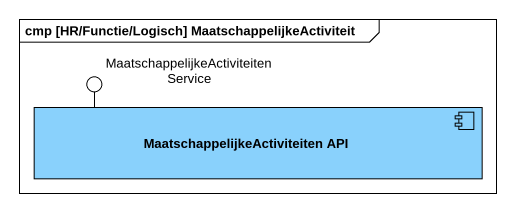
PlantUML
@startuml
mainframe cmp [HR/Functie/Logisch] MaatschappelijkeActiviteit
() "MaatschappelijkeActiviteiten Service" as MaatschappelijkeActiviteiten <<api>> #89D1FC
component "MaatschappelijkeActiviteiten API" as MaatschappelijkeActiviteiten_2 #89D1FC
MaatschappelijkeActiviteiten_2 -left- MaatschappelijkeActiviteiten
@enduml
